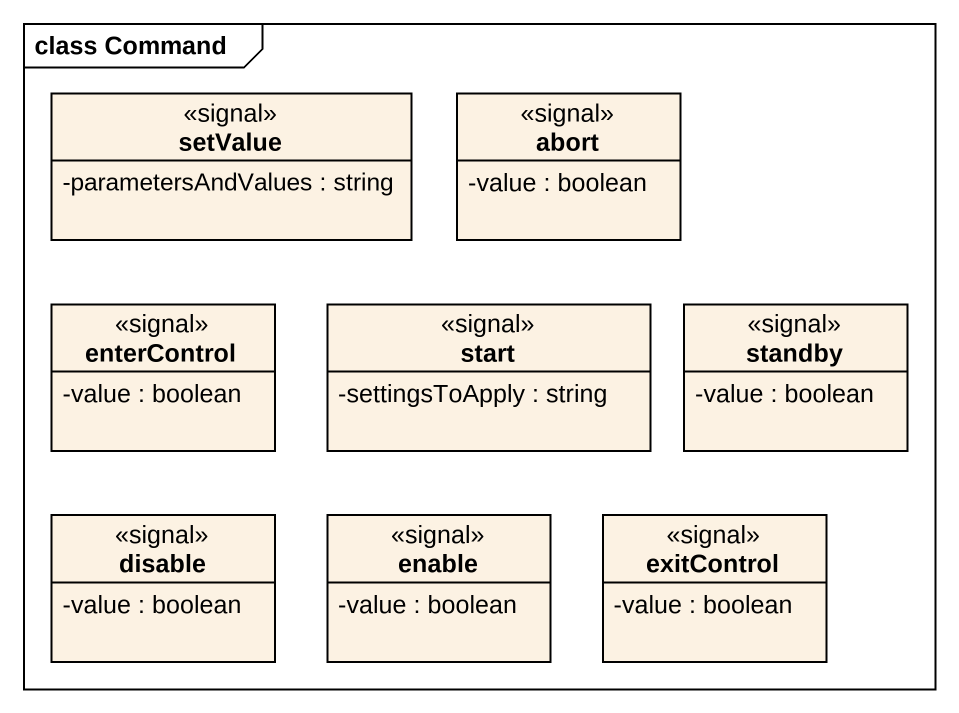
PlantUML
@startuml
mainframe class Command
hide circle
hide empty members
skinparam classAttributeIconSize 0
class setValue <<signal>> {
  -parametersAndValues : string
}
class abort <<signal>> {
  -value : boolean
}
class enterControl <<signal>> {
  -value : boolean
}
class "start" as start_ <<signal>> {
  -settingsToApply : string
}
class standby <<signal>> {
  -value : boolean
}
class disable <<signal>> {
  -value : boolean
}
class enable <<signal>> {
  -value : boolean
}
class exitControl <<signal>> {
  -value : boolean
}
@enduml
